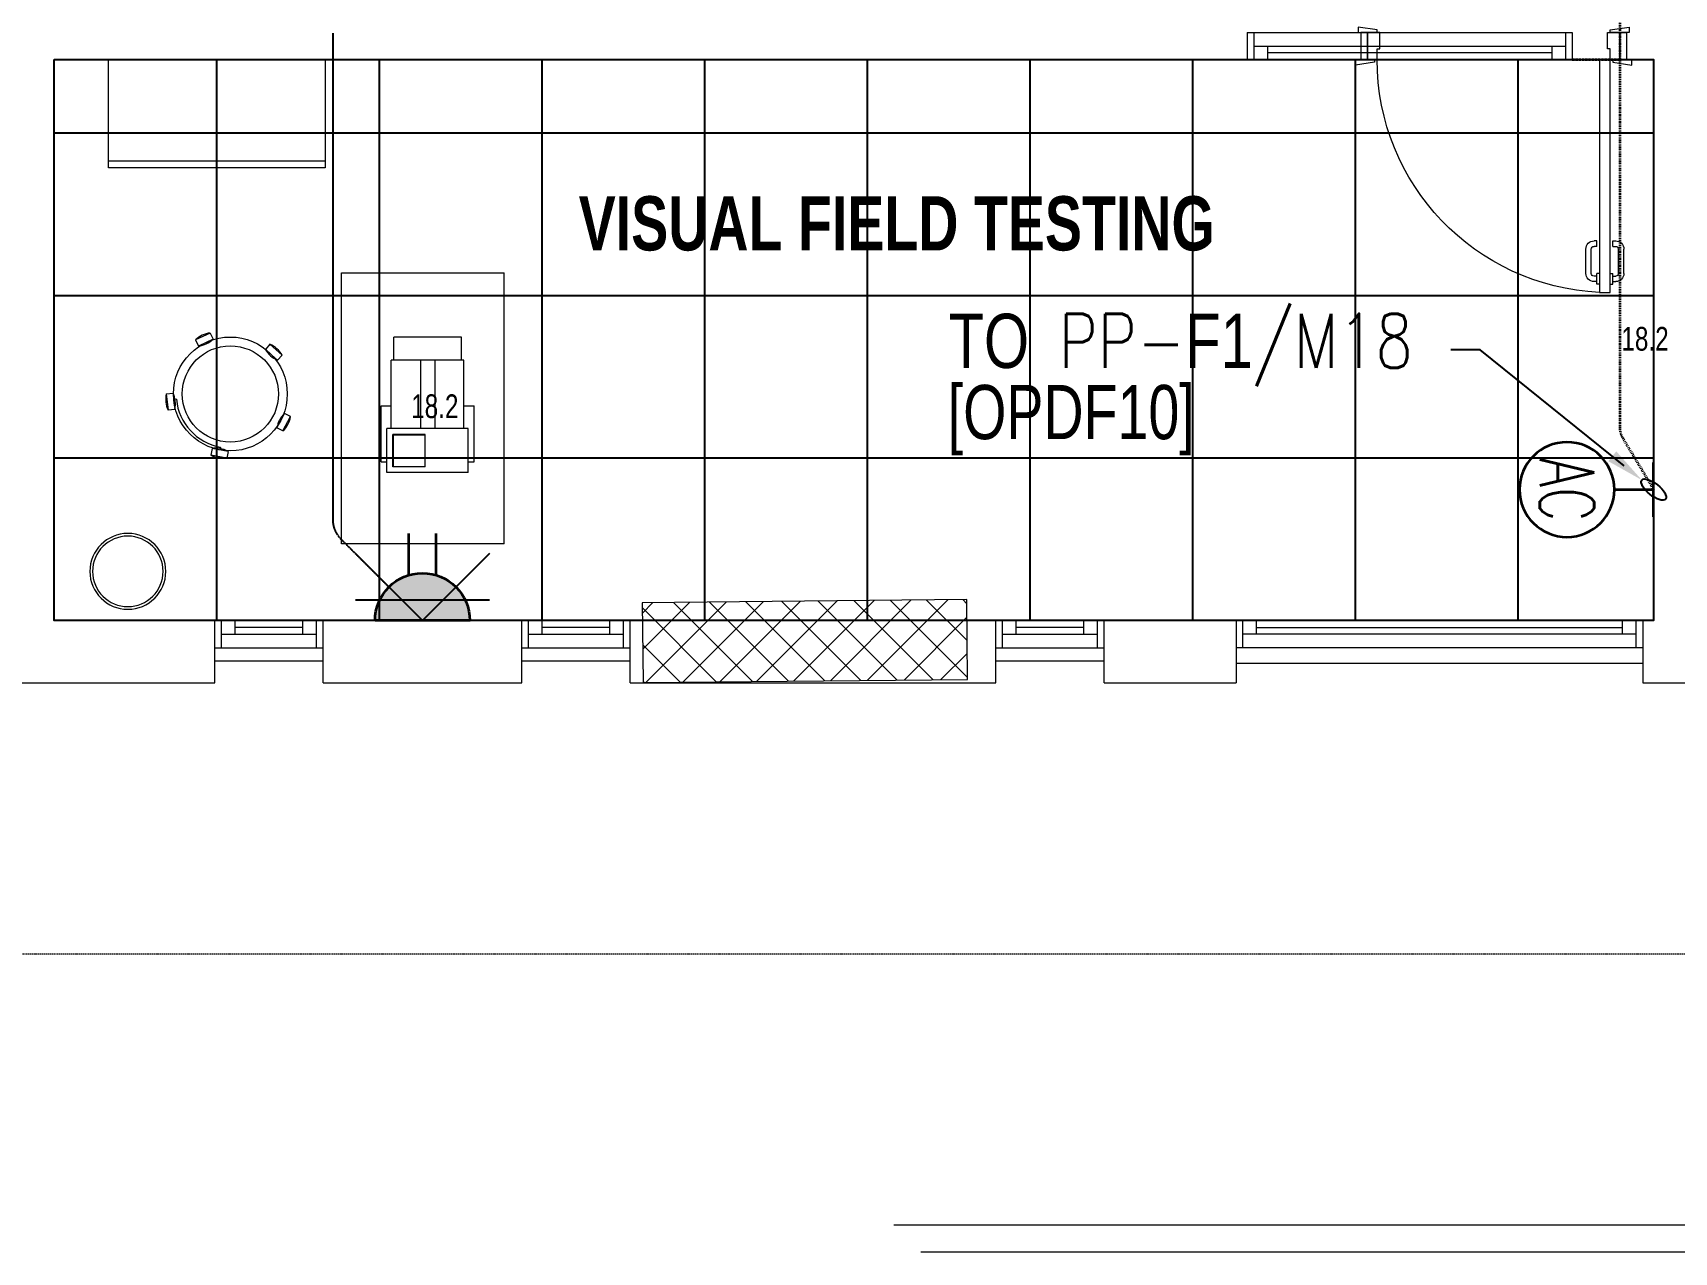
# Model space of a CAD drawing. Extents: x -178977 to 231842, y -29287 to 19916.
# Drawn here: x 10197 to 16252, y -15160 to -10661 of the extents above; entities that cross this region are included whole.
import ezdxf
from ezdxf import colors
from ezdxf.entities.mleader import LeaderData, LeaderLine
from ezdxf.enums import TextEntityAlignment as Align
from ezdxf.math import Vec2, Vec3

# ---------------------------------------------------------------- set-up
doc = ezdxf.new("R2010")
doc.units = 0
doc.header["$LTSCALE"] = 0.25
for name, pattern in [('01-First Floor-FUR$0$HIDDEN', [9.525, 6.35, -3.175]), ('01-First Floor-FUR$0$HIDDEN2', [4.7625, 3.175, -1.5875]), ('DASHDOT', [25.4, 12.7, -6.35, 0, -6.35]), ('HIDDEN', [9.525, 6.35, -3.175])]:
    doc.linetypes.add(name, pattern=pattern)
for name, color, linetype, lineweight in [('01-First Floor-FUR$0$72_EGR_BASE_TEXT', 252, 'Continuous', 5), ('01-First Floor-FUR$0$72_EGR_EQP_TAG', 142, 'Continuous', 5), ('01-First Floor-FUR$0$Aluminum', 251, 'Continuous', 5), ('01-First Floor-FUR$0$C-HYDR-CTCH', 251, 'Continuous', 5), ('01-First Floor-FUR$0$Hatch', 252, 'Continuous', 5), ('01-First Floor-FUR$0$LOADING', 253, 'Continuous', 5), ('01-First Floor-FUR$0$Proj', 251, 'Continuous', 5), ('01-First Floor-FUR$0$TME-MEDICAL EQUIPMENT', 42, 'Continuous', 13), ('01-First Floor-FUR$0$Walls', 251, 'Continuous', 5), ('01-First Floor-FUR$0$Wooden Joinery', 251, 'Continuous', 5), ('E-LITE-CIRC', 6, 'Continuous', 25), ('E-LITE-CLNG-CNDT', 6, 'DASHDOT', 35), ('E-LITE-EXIT-NUMB', 6, 'Continuous', 25), ('E-POWR-CIRC-NUMB', 6, 'Continuous', 25), ('E-POWR-CLNG-CNDT', 6, 'DASHDOT', 35), ('E-POWR-FLOR-CNDT', 6, 'HIDDEN', 25), ('E-POWR-WALL @ 100', 4, 'Continuous', 35)]:
    doc.layers.add(name, color=color, linetype=linetype, lineweight=lineweight)
doc.layers.add('01-First Floor-FUR$0$FALSE CEILING', color=251, linetype='Continuous')
doc.layers.add('E-POWR-IDEN', color=101, linetype='Continuous')
doc.styles.add('01-First Floor-FUR$0$X3G_ENTITY_257CFD', font='swisscl.ttf', dxfattribs={"height": 200})
doc.styles.add('01-First Floor-FUR$0$X3G_ENTITY_9EC9', font='swisscl.ttf', dxfattribs={"height": 0.2})
doc.styles.add('01-First Floor-FUR$0$X3G_ENTITY_9F38', font='swisscl.ttf', dxfattribs={"height": 0.2})
doc.styles.add('DC_SIMPLEX', font='SIMPLEX.shx', dxfattribs={"width": 0.7})

# ---------------------------------------------------------------- blocks, each defined once
blk = doc.blocks.new('01-First Floor-FUR$0$A$C72370EFE')
at = {"layer": '01-First Floor-FUR$0$Wooden Joinery'}
for p, q in [((-0.01, -0.04), (-0.02, -0.04)), ((-0.01, -0.06), (-0.02, -0.06)), ((-0.01, -0.03), (-0.01, -0.07)), ((0, -0.03), (-0.01, -0.03)), ((0.04, -0.03), (0.05, -0.03)), ((0.05, -0.03), (0.05, -0.07)), ((0.05, -0.04), (0.06, -0.04)), ((0.05, -0.06), (0.06, -0.06)), ((-0.05, -0.07), (-0.05, -0.16)), ((-0.03, -0.07), (-0.03, -0.16)), ((0, -0.07), (-0.01, -0.07)), ((0.04, -0.07), (0.05, -0.07)), ((0.07, -0.07), (0.07, -0.16)), ((0.09, -0.07), (0.09, -0.16)), ((-0.01, -0.17), (-0.02, -0.17)), ((-0.01, -0.17), (-0.01, -0.19)), ((0.05, -0.17), (0.06, -0.17)), ((0.05, -0.17), (0.05, -0.19)), ((-0.01, -0.19), (-0.02, -0.19)), ((0.05, -0.19), (0.06, -0.19))]:
    blk.add_line(p, q, dxfattribs=at)
for centre, radius, start, end in [((-0.02, -0.07), 0.03, 90, 180), ((-0.02, -0.07), 0.01, 90, 180), ((0.06, -0.07), 0.03, 0, 90), ((0.06, -0.07), 0.01, 0, 90), ((-0.02, -0.16), 0.03, 180, 270), ((-0.02, -0.16), 0.01, 180, 270), ((0.06, -0.16), 0.01, 270, 0), ((0.06, -0.16), 0.03, 270, 0)]:
    blk.add_arc(centre, radius, start, end, dxfattribs=at)
blk = doc.blocks.new('01-First Floor-FUR$0$A$C5DAD61B4')
at = {"layer": '01-First Floor-FUR$0$Wooden Joinery'}
for points in [[(80, 959.1), (80, 969.1), (10, 979.1), (10, 959.1)], [(940, 959.1), (940, 969.1), (1010, 979.1), (1010, 959.1)], [(70, 859.1), (70, 849.1), (0, 839.1), (0, 859.1)], [(120, 859.1), (120, 0), (80, 0), (80, 859.1)], [(950, 859.1), (950, 849.1), (1020, 839.1), (1020, 859.1)]]:
    blk.add_lwpolyline(points, close=True, dxfattribs=at)
for points in [[(45, 859.1), (45, 959.1), (20, 959.1), (20, 859.1), (45, 859.1)], [(45, 859.1), (80, 859.1), (80, 899.1), (90, 899.1), (90, 959.1), (45, 959.1), (45, 859.1)], [(975, 859.1), (940, 859.1), (940, 899.1), (930, 899.1), (930, 959.1), (975, 959.1), (975, 859.1)], [(975, 859.1), (975, 959.1), (1000, 959.1), (1000, 859.1), (975, 859.1)]]:
    blk.add_lwpolyline(points, dxfattribs=at)
blk.add_arc((80, 859.1), 860, 272.66603, 0, dxfattribs=at)
at = {"layer": '01-First Floor-FUR$0$Wooden Joinery', "xscale": 999.9999999998854, "yscale": 999.9999999998854, "zscale": 999.9999999998854, "rotation": 180}
blk.add_blockref('01-First Floor-FUR$0$A$C72370EFE', (120, 0), dxfattribs=at)
blk = doc.blocks.new('01-First Floor-FUR$0$WM00001-P')
at = {"layer": '01-First Floor-FUR$0$LOADING'}
for radius in [0.14, 0.13]:
    blk.add_circle((0, 0), radius, dxfattribs=at)
blk = doc.blocks.new('01-First Floor-FUR$0$ME14382-P')
at = {"layer": '01-First Floor-FUR$0$LOADING'}
for p, q in [((-0.2117, 0.45), (0.7883, 0.45)), ((-0.2117, -0.15), (-0.2117, 0.45)), ((0.7883, 0.45), (0.7883, -0.15)), ((0.0905, 0.3038), (0.2971, 0.3038)), ((0.0905, 0.3038), (0.0905, 0.2824)), ((0.2971, 0.3038), (0.2971, 0.2664)), ((0.0511, -0.0176), (0.0511, 0.2824)), ((0.0511, 0.2824), (0.2132, 0.2824)), ((0.0725, 0.1417), (0.0725, 0.2611)), ((0.0725, 0.2611), (0.1918, 0.2611)), ((0.0725, 0.2594), (0.1918, 0.2594)), ((0.0725, 0.258), (0.1918, 0.258)), ((0.1888, 0.1417), (0.1888, 0.2611)), ((0.1902, 0.1417), (0.1902, 0.2611)), ((0.1918, 0.1417), (0.1918, 0.2611)), ((0.2132, -0.0176), (0.2132, 0.2824)), ((0.2132, 0.2664), (0.4656, 0.2664)), ((0.4656, -0.0016), (0.4656, 0.2664)), ((0.4656, 0.2575), (0.5511, 0.2575)), ((0.5511, 0.0073), (0.5511, 0.2575)), ((0.0725, 0.1417), (0.1918, 0.1417)), ((0.4656, 0.1591), (0.2132, 0.1591)), ((0.4656, 0.1057), (0.2132, 0.1057)), ((0.4656, 0.0073), (0.5511, 0.0073)), ((0.0511, -0.0176), (0.2132, -0.0176)), ((0.0905, -0.0176), (0.0905, -0.0389)), ((0.0905, -0.0389), (0.2971, -0.0389)), ((0.2132, -0.0016), (0.4656, -0.0016)), ((0.2971, -0.0016), (0.2971, -0.0389)), ((-0.2117, -0.15), (0.7883, -0.15))]:
    blk.add_line(p, q, dxfattribs=at)
blk = doc.blocks.new('01-First Floor-FUR$0$HF10037B-P')
at = {"layer": '01-First Floor-FUR$0$LOADING'}
for p, q in [((0.2459, 0.134), (0.1859, 0.134)), ((0.1859, 0.134), (0.1859, 0.109)), ((0.2459, 0.134), (0.2459, 0.109)), ((0.2459, 0.109), (0.1859, 0.109)), ((0, 0), (-0.0142, -0.0583)), ((-0.0142, -0.0583), (0.01, -0.0642)), ((0, 0), (0.0243, -0.0059)), ((0.0243, -0.0059), (0.01, -0.0642)), ((0.4069, -0.0417), (0.4165, -0.0387)), ((0.4071, -0.0094), (0.431, -0.0018)), ((0.4071, -0.0094), (0.4255, -0.0665)), ((0.4255, -0.0665), (0.4493, -0.0589)), ((0.431, -0.0018), (0.4493, -0.0589)), ((0.0524, -0.2725), (0.0674, -0.2525)), ((0.0524, -0.2725), (0.1004, -0.3085)), ((0.0674, -0.2525), (0.1154, -0.2885)), ((0.1004, -0.3085), (0.1154, -0.2885)), ((0.3125, -0.2897), (0.362, -0.2558)), ((0.3266, -0.3103), (0.3125, -0.2897)), ((0.3266, -0.3103), (0.3761, -0.2764)), ((0.3267, -0.268), (0.3323, -0.2763)), ((0.3761, -0.2764), (0.362, -0.2558))]:
    blk.add_line(p, q, dxfattribs=at)
for radius in [0.21, 0.1775]:
    blk.add_circle((0.2161, -0.1014), radius, dxfattribs=at)
for centre, radius, start, end in [((0.2159, 0.0465), 0.0925, 71.07536, 108.92464), ((0.2159, 0.1965), 0.0925, 251.07536, 288.92464), ((0.0779, -0.0499), 0.0925, 147.34193, 185.19122), ((-0.0678, -0.0143), 0.0925, 327.34193, 5.19122), ((0.2161, -0.1014), 0.2, 303.60368, 17.3657), ((0.4996, -0.0113), 0.0925, 178.84116, 216.69044), ((0.3568, -0.057), 0.0925, 358.84116, 36.69044), ((0.1289, -0.2205), 0.0925, 214.18748, 252.03677), ((0.0389, -0.3404), 0.0925, 34.18748, 72.03677), ((0.3867, -0.3449), 0.0925, 105.51211, 143.3614), ((0.3019, -0.2212), 0.0925, 285.51211, 323.3614)]:
    blk.add_arc(centre, radius, start, end, dxfattribs=at)
blk = doc.blocks.new('01-First Floor-FUR$0$GF21027-P')
at = {"layer": '01-First Floor-FUR$0$LOADING'}
for p, q in [((0.4, 0.4), (-0.4, 0.4)), ((-0.4, 0.4), (-0.4, 0)), ((0.4, 0), (0.4, 0.4)), ((-0.4, 0.025), (0.4, 0.025)), ((-0.4, 0), (0.4, 0))]:
    blk.add_line(p, q, dxfattribs=at)
blk = doc.blocks.new('01-First Floor-FUR$0$A$C37be4daf')
at = {"layer": '01-First Floor-FUR$0$Aluminum'}
for p, q in [((1416, 598.2), (216, 598.2)), ((241, 498.2), (241, 598.2)), ((1391, 548.2), (241, 548.2)), ((291, 548.2), (291, 598.2)), ((291, 573.2), (1341, 573.2)), ((1341, 548.2), (1341, 598.2)), ((1391, 498.2), (1391, 598.2)), ((1416, 498.2), (216, 498.2))]:
    blk.add_line(p, q, dxfattribs=at)
at = {"layer": '01-First Floor-FUR$0$Walls'}
for p, q in [((216, 498.2), (216, 598.2)), ((1416, 498.2), (1416, 598.2))]:
    blk.add_line(p, q, dxfattribs=at)
blk = doc.blocks.new('01-First Floor-FUR')
at = {"layer": '01-First Floor-FUR$0$Hatch'}
h = blk.add_hatch(dxfattribs=at)
h.set_pattern_fill('ANSI37', color=256, scale=30)
h.set_pattern_definition([(45, (-1823.345, -13062.25), (-67.35192, 67.35192), []), (135, (-1823.345, -13062.25), (-67.35192, -67.35192), [])])
h.paths.add_polyline_path([(49129.3, 8855.6), (48525.4, 8847.5), (48529.3, 8559.1), (49133.2, 8567.2)])
h.paths.add_polyline_path([(41968.6, 8847.9), (41385, 8842.5), (41365.1, 8551.1), (41948.6, 8556.5)])
h.paths.add_polyline_path([(27591.6, 8840.5), (26992.5, 8836.4), (26986.8, 8543.4), (27585.9, 8547.5)])
h.paths.add_polyline_path([(34776.8, 8842.7), (34175.6, 8835.2), (34167.4, 8549.5), (34768.6, 8557)])
h.paths.add_polyline_path([(20372.4, 8849.8), (19765.9, 8827.9), (19780.4, 8535.4), (20386.9, 8557.2)])
h.paths.add_polyline_path([(13635.8, 8839.4), (12413.8, 8863.3), (12407.4, 8567.2), (13629.3, 8543.3)])
h.paths.add_polyline_path([(13649.8, 1639.3), (12434.8, 1623.6), (12421.4, 1331.2), (13636.4, 1346.9)])
h.paths.add_polyline_path([(13623.8, -5553.9), (12420.7, -5569.8), (12415, -5862.9), (13618.1, -5846.9)])
h.paths.add_polyline_path([(13642.3, -12752.6), (12445.6, -12764), (12448.4, -13058.5), (13645.1, -13047)])
h.paths.add_polyline_path([(6007.3, -12750.5), (5403.7, -12754.2), (5414.4, -13039.6), (6017.9, -13035.9)])
h.paths.add_polyline_path([(5991.8, -5552.5), (5395, -5550.9), (5394.9, -5852.1), (5991.7, -5853.6)])
h.paths.add_polyline_path([(6001.7, 1637.1), (5382.4, 1638.3), (5371.8, 1335.4), (5991.1, 1334.1)])
h.paths.add_polyline_path([(5978.4, 8816.5), (5377.7, 8830.9), (5374.1, 8541.3), (5974.8, 8526.8)])
h.paths.add_polyline_path([(-1220.7, 8814.6), (-1823.3, 8837.3), (-1821.5, 8549), (-1218.8, 8526.3)])
h.paths.add_polyline_path([(-1213, -5563.7), (-1815, -5570.7), (-1811.6, -5862.3), (-1209.6, -5855.3)])
h.paths.add_polyline_path([(-1195.5, -12758.3), (-1793.9, -12759.3), (-1789, -13060), (-1190.6, -13059)])
h.paths.add_polyline_path([(20391.2, -12745), (19785.5, -12758), (19791.3, -13059.2), (20396.9, -13046.2)])
h.paths.add_polyline_path([(20384.7, -5552.6), (19790.3, -5570.1), (19792.4, -5866.7), (20386.8, -5849.1)])
h.paths.add_polyline_path([(20376, 1655.5), (19777, 1647.8), (19781.1, 1347.6), (20380, 1355.3)])
h.paths.add_polyline_path([(27576.3, 1640.2), (26974.4, 1644.9), (26978.6, 1352.8), (27580.6, 1348.1)])
h.paths.add_polyline_path([(27580.1, -5542.5), (26976.2, -5560), (26989.7, -5860.1), (27589.8, -5839.1)])
h.paths.add_polyline_path([(27596.2, -12758.5), (26992.3, -12751.9), (26990, -13037.6), (27593.8, -13044.2)])
h.paths.add_polyline_path([(34794.7, -12748), (34197.4, -12762.6), (34206.4, -13062.3), (34803.7, -13047.7)])
h.paths.add_polyline_path([(34787.4, -5559.7), (34186.1, -5557.7), (34187.2, -5855), (34788.5, -5856.9)])
h.paths.add_polyline_path([(34750.9, 1644.2), (34170.1, 1648.9), (34189.8, 1359), (34770.6, 1354.3)])
h.paths.add_polyline_path([(41954.3, 1643.4), (41356.7, 1657.2), (41358.7, 1365.3), (41956.3, 1351.5)])
h.paths.add_polyline_path([(41955.3, -5555.1), (41386.9, -5562.7), (41388.7, -5856.9), (41957.1, -5849.3)])
h.paths.add_polyline_path([(41992.3, -12752.3), (41387.1, -12754.9), (41388.4, -13059.5), (41993.7, -13056.8)])
h.paths.add_polyline_path([(49166.6, -12752.8), (48578.6, -12736.7), (48565.4, -13043.9), (49153.3, -13060)])
h.paths.add_polyline_path([(49150.8, -5553.4), (48547.6, -5552.3), (48545.6, -5848.8), (49148.8, -5849.9)])
at = {"linetype": '01-First Floor-FUR$0$HIDDEN2', "ltscale": 10}
blk.add_line((15876, -10760), (16051, -10760), dxfattribs=at)
at = {"layer": '01-First Floor-FUR$0$Aluminum'}
for p, q in [((10868.4, -12830, 0), (11268.4, -12830, 0)), ((10893.4, -12930, 0), (10893.4, -12830, 0)), ((10943.4, -12880, 0), (10943.4, -12830, 0)), ((11193.4, -12880, 0), (11193.4, -12830, 0)), ((11243.4, -12930, 0), (11243.4, -12830, 0)), ((12000.8, -12830, 0), (12400.8, -12830, 0)), ((12025.8, -12930, 0), (12025.8, -12830, 0)), ((12075.8, -12880, 0), (12075.8, -12830, 0)), ((12325.8, -12880, 0), (12325.8, -12830, 0)), ((12375.8, -12930, 0), (12375.8, -12830, 0)), ((13749.1, -12830, 0), (14149.1, -12830, 0)), ((13774.1, -12930, 0), (13774.1, -12830, 0)), ((13824.1, -12880, 0), (13824.1, -12830, 0)), ((14074.1, -12880, 0), (14074.1, -12830, 0)), ((14124.1, -12930, 0), (14124.1, -12830, 0)), ((16136, -12830), (14636, -12830)), ((14661, -12930), (14661, -12830)), ((14711, -12880), (14711, -12830)), ((16061, -12880), (16061, -12830)), ((16111, -12930), (16111, -12830)), ((10893.4, -12880, 0), (11243.4, -12880, 0)), ((11193.4, -12855, 0), (10943.4, -12855, 0)), ((12025.8, -12880, 0), (12375.8, -12880, 0)), ((12325.8, -12855, 0), (12075.8, -12855, 0)), ((13774.1, -12880, 0), (14124.1, -12880, 0)), ((14074.1, -12855, 0), (13824.1, -12855, 0)), ((16111, -12880), (14661, -12880)), ((14711, -12855), (16061, -12855)), ((10868.4, -12930, 0), (11268.4, -12930, 0)), ((12000.8, -12930, 0), (12400.8, -12930, 0)), ((13749.1, -12930, 0), (14149.1, -12930, 0)), ((16136, -12930), (14636, -12930)), ((18172.8, -15060.5), (13372.8, -15060.5)), ((18072.8, -15160.5), (13472.8, -15160.5))]:
    blk.add_line(p, q, dxfattribs=at)
at = {"layer": '01-First Floor-FUR$0$C-HYDR-CTCH', "elevation": 0, "flags": 128}
blk.add_lwpolyline([(12448.4, -13058.5), (13645.1, -13047), (13642.3, -12752.6), (12445.6, -12764), (12448.4, -13058.5)], dxfattribs=at)
at = {"layer": '01-First Floor-FUR$0$FALSE CEILING', "linetype": 'Continuous'}
for p, q in [((10876, -12830), (10876, -10760)), ((11476, -12830), (11476, -10760)), ((12076, -12830), (12076, -10760)), ((12676, -12830), (12676, -10760)), ((13276, -12830), (13276, -10760)), ((13876, -12830), (13876, -10760)), ((14476, -12830), (14476, -10760)), ((15076, -12830), (15076, -10760)), ((15676, -12830), (15676, -10760)), ((10276, -11030), (16176, -11030)), ((10276, -11630), (16176, -11630)), ((10276, -12230), (16176, -12230))]:
    blk.add_line(p, q, dxfattribs=at)
at = {"layer": '01-First Floor-FUR$0$FALSE CEILING'}
blk.add_lwpolyline([(10276, -10760), (16176, -10760), (16176, -12830), (10276, -12830)], close=True, dxfattribs=at)
at = {"layer": '01-First Floor-FUR$0$Proj', "linetype": '01-First Floor-FUR$0$HIDDEN'}
for p, q in [((11268.4, -12980, 0), (10868.4, -12980, 0)), ((12400.8, -12980, 0), (12000.8, -12980, 0)), ((14149.1, -12980, 0), (13749.1, -12980, 0)), ((14636, -12987.3), (16136, -12987.3))]:
    blk.add_line(p, q, dxfattribs=at)
at = {"layer": '01-First Floor-FUR$0$Proj', "linetype": '01-First Floor-FUR$0$HIDDEN', "ltscale": 3}
blk.add_lwpolyline([(48606, 9840), (-2814, 9840), (-2814, -14060), (48606, -14060)], dxfattribs=at)
blk.add_lwpolyline([(48606, 9840), (-2814, 9840), (-2814, -14060), (48606, -14060)], dxfattribs=at)
at = {"layer": '01-First Floor-FUR$0$Walls'}
for p, q in [((15096, -10660), (15096, -10760)), ((16076, -10660), (16076, -10760)), ((10276, -10760), (15096, -10760)), ((10276, -10760), (10276, -11330)), ((10276, -10760), (10276, -12830)), ((16076, -10760), (16176, -10760)), ((16176, -10760), (16176, -12830)), ((10276, -12830), (10936, -12830)), ((10868.4, -13060, 0), (10868.4, -12830, 0)), ((11268.4, -12830, 0), (12000.8, -12830, 0)), ((11268.4, -13060, 0), (11268.4, -12830, 0)), ((11956, -12830), (12000.8, -12830, 0)), ((12000.8, -13060, 0), (12000.8, -12830, 0)), ((12400.8, -13060, 0), (12400.8, -12830, 0)), ((12446.2, -12830, 0), (12400.8, -12830, 0)), ((13749.1, -12830, 0), (13643, -12830, 0)), ((13749.1, -13060, 0), (13749.1, -12830, 0)), ((14149.1, -12830, 0), (14636, -12830)), ((14149.1, -13060, 0), (14149.1, -12830, 0)), ((14636, -12830), (14636, -13060)), ((16136, -12830), (16176, -12830)), ((16136, -12830), (16136, -13060)), ((10136, -13060, 0), (10868.4, -13060, 0)), ((11268.4, -13060, 0), (12000.8, -13060, 0)), ((12400.8, -13060, 0), (13749.1, -13060, 0)), ((14149.1, -13060, 0), (14636, -13060)), ((16136, -13060), (18255.8, -13060))]:
    blk.add_line(p, q, dxfattribs=at)
at = {"rotation": 180}
blk.add_blockref('01-First Floor-FUR$0$A$C37be4daf', (16092, -10161.8), dxfattribs=at)
at = {"layer": '01-First Floor-FUR$0$LOADING', "color": 1, "xscale": -1000, "yscale": 1000, "zscale": 1000, "rotation": 359.9999999790883}
blk.add_blockref('01-First Floor-FUR$0$GF21027-P', (10876, -11160, -0.1), dxfattribs=at)
at = {"layer": '01-First Floor-FUR$0$LOADING', "extrusion": (-2.79672e-08, 3.6788e-07, -1), "xscale": -1000.000000000001, "yscale": 1000.000000000001, "zscale": 999.999999999999, "rotation": 117.971696169471}
blk.add_blockref('01-First Floor-FUR$0$HF10037B-P', (-11116.9, -11850.4, 0.1), dxfattribs=at)
at = {"layer": '01-First Floor-FUR$0$LOADING', "extrusion": (-3.71182e-07, -7.42363e-07, -1), "xscale": 1000.000000000008, "yscale": 1000.000000000008, "zscale": 1000.000000000008, "rotation": 270.0000000024583}
blk.add_blockref('01-First Floor-FUR$0$WM00001-P', (-10547.9, -12648.4, 0.1), dxfattribs=at)
at = {"layer": '01-First Floor-FUR$0$TME-MEDICAL EQUIPMENT', "xscale": 1000, "yscale": 1000, "zscale": 1000, "rotation": 90.00000000000159}
blk.add_blockref('01-First Floor-FUR$0$ME14382-P', (11785.9, -12334.7, -0.1), dxfattribs=at)
at = {"layer": '01-First Floor-FUR$0$Wooden Joinery', "xscale": -1}
blk.add_blockref('01-First Floor-FUR$0$A$C5DAD61B4', (16096, -11619.1), dxfattribs=at)
at = {"layer": '01-First Floor-FUR$0$72_EGR_BASE_TEXT', "char_height": 200, "attachment_point": 2}
for s, insert, style in [('{\\fSwis721 LtCn BT|b1|i0|c0|p34;VISUAL FIELD TESTING}', (13383.9, -11264.2, 0), '01-First Floor-FUR$0$X3G_ENTITY_9EC9'), ('[OPDF10]', (14027.7, -11960.5, 0), '01-First Floor-FUR$0$X3G_ENTITY_9F38')]:
    blk.add_mtext(s, dxfattribs=dict(at, insert=insert, style=style))
at = {"layer": '01-First Floor-FUR$0$72_EGR_EQP_TAG', "char_height": 87.47, "attachment_point": 2, "style": '01-First Floor-FUR$0$X3G_ENTITY_257CFD'}
for insert in [(16144.1, -11746.4), (11680.2, -11995.3, -0.1)]:
    blk.add_mtext('18.2', dxfattribs=dict(at, insert=insert))
blk = doc.blocks.new('ARR0W')
at = {"color": 45}
blk.add_ellipse((0, 0), major_axis=(0.4, 0), ratio=0.4, dxfattribs=at)
at = {"color": 45, "ltscale": 0.5}
blk.add_solid([(-1.4, 0.167), (-0.4, 0), (-1.4, -0.167)], dxfattribs=at)
blk = doc.blocks.new('*U124')
for p, q in [((0, 1.45), (0, 0)), ((1, 0), (-1, 0))]:
    blk.add_line(p, q)
blk.add_circle((0, 3.2), 1.75)
at = {"layer": 'E-POWR-CIRC-NUMB', "style": 'DC_SIMPLEX', "width": 0.7, "flags": 8}
blk.add_attdef('CIRCUIT', (3.364, 5.671), '', height=2, rotation=360, dxfattribs=at)
at = {"layer": 'E-POWR-IDEN', "style": 'DC_SIMPLEX', "width": 0.7, "flags": 8}
blk.add_attdef('TYPE', text='', height=2, rotation=360, dxfattribs=at).set_placement((0, 3.2), align=Align.MIDDLE_CENTER)
blk = doc.blocks.new('*U64')
h = blk.add_hatch(color=253)
edge = h.paths.add_edge_path()
edge.add_line((-1.75, 0), (1.75, 0))
edge.add_arc((0, 0), 1.75, 180, 360, ccw=False)
for p, q in [((-0.5, -1.677), (-0.5, -3.211)), ((0.5, -1.677), (0.5, -3.211))]:
    blk.add_line(p, q)
blk.add_lwpolyline([(-1.75, 0, 1), (1.75, 0)], format="xyb", close=True)
at = {"layer": 'Defpoints'}
for p, q in [((-2.475, -2.475), (0, 0)), ((2.475, -2.475), (0, 0)), ((2.475, -0.758), (-2.475, -0.758))]:
    blk.add_line(p, q, dxfattribs=at)
at = {"layer": 'E-LITE-EXIT-NUMB', "style": 'DC_SIMPLEX', "width": 0.7, "flags": 8}
blk.add_attdef('TYPE', text='', height=2, rotation=360, dxfattribs=at).set_placement((-2.682, 5.238), align=Align.RIGHT)
blk.add_attdef('CIRCUIT', (2.682, 5.238), '', height=2, rotation=360, dxfattribs=at)

msp = doc.modelspace()

# ---------------------------------------------------------------- linework, layer by layer
at = {"layer": 'E-POWR-CLNG-CNDT'}
msp.add_lwpolyline([(16051, -10515.8), (16051, -12117.7, 0.136038), (16061.7, -12156.3), (16176, -12346.6)], format="xyb", dxfattribs=at)
at = {"layer": 'E-POWR-FLOR-CNDT'}
msp.add_lwpolyline([(11303.6, -10662.3), (11303.6, -12457.6, 0.198912), (11332.9, -12528.3), (11510.9, -12706.3)], format="xyb", dxfattribs=at)

# ---------------------------------------------------------------- block references
at = {"layer": 'E-LITE-CLNG-CNDT'}
msp.add_blockref('01-First Floor-FUR', (0, 0), dxfattribs=at)
at = {"layer": 'E-POWR-WALL @ 100'}
ref = msp.add_blockref('*U124', (16176, -12346.6), dxfattribs=dict(at, xscale=-100, yscale=100, zscale=100, rotation=90))
ref.add_attrib('TYPE', 'AC', dxfattribs={"layer": 'E-POWR-IDEN', "height": 200, "rotation": 270, "style": 'DC_SIMPLEX', "width": 0.7, "flags": 8}).set_placement((15856, -12346.6), align=Align.MIDDLE_CENTER)
at = {"layer": 'E-POWR-WALL @ 100', "xscale": -100, "yscale": 100, "zscale": 100, "rotation": 180}
msp.add_blockref('*U64', (11634.6, -12830, 0), dxfattribs=at)

# ---------------------------------------------------------------- leaders
at = {"layer": 'E-LITE-CIRC'}
ml = msp.add_multileader_mtext('Standard', dxfattribs=at)
ml.set_content('{\\Fdc_el_romans|c0;\\W0.8;TO\\Fromans|c0; \\Fsimplex|c0;PP-\\Fdc_el_romans|c0;F1\\Fsimplex|c0;/M18}', color=256, style='DC_SIMPLEX')
ml.set_leader_properties()
ml.set_arrow_properties(name='ARR0W')
ml.build(insert=Vec2(0, 0))
ml.multileader.update_dxf_attribs({"dogleg_length": 200, "arrow_head_size": 140, "scale": 100})
ctx = ml.context
ctx.base_point, ctx.scale, ctx.char_height, ctx.arrow_head_size, ctx.landing_gap_size, ctx.plane_origin, ctx.plane_x_axis, ctx.plane_y_axis = Vec3(13326.6, -11831.1, 0), 100, 200, 140, 140, Vec3(28519.6, -18702.1, 0), Vec3(1, 0.000001, 0), Vec3(-0.000001, 1, 0)
ctx.text_align_type = 2
notes = []
notes.append((ctx, [(1, (1, 1, 0), (15536.4, -11831.1, 0), (-1, -0.000001, 0), 108.8, [(0, [(16176, -12346.6, 0)], 0, [])])]))
ctx.mtext.insert, ctx.mtext.text_direction, ctx.mtext.rotation, ctx.mtext.alignment, ctx.mtext.flow_direction = Vec3(15287.6, -11697.8, 0), Vec3(1, 0.000001, 0), 0.000001, 3, 5
for ctx, leaders in notes:
    for number, flags, end, landing, length, lines in leaders:
        leader = LeaderData()
        leader.index, (leader.has_last_leader_line, leader.has_dogleg_vector, leader.attachment_direction) = number, flags
        leader.last_leader_point, leader.dogleg_vector, leader.dogleg_length = Vec3(end), Vec3(landing), length
        for number, points, colour, breaks in lines:
            line = LeaderLine()
            line.index, line.vertices, line.color, line.breaks = number, Vec3.list(points), colors.encode_raw_color(colour), breaks
            leader.lines.append(line)
        ctx.leaders.append(leader)

doc.saveas('drawing.dxf')
